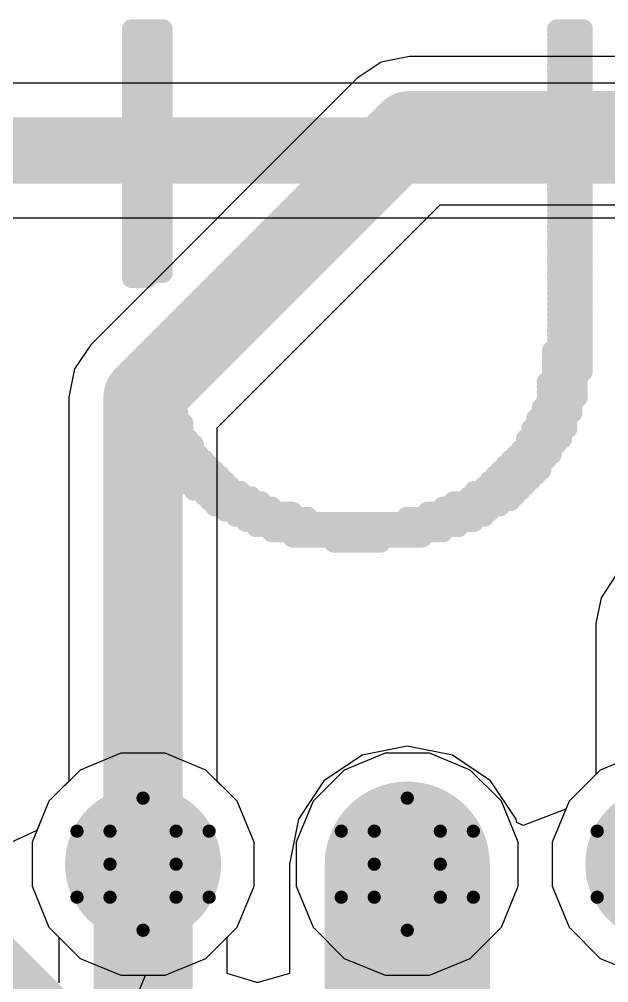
# Model space of a CAD drawing. Header units: inches. Extents: x -0.2 to 15.8, y 0 to 3.5.
# Drawn here: x 0.6359 to 0.7252, y 0.1061 to 0.2519 of the extents above; entities that cross this region are included whole.
import ezdxf

# ---------------------------------------------------------------- set-up
doc = ezdxf.new("R2010")
doc.units = ezdxf.units.IN
doc.header["$MEASUREMENT"] = 0
for name, color, linetype in [('Bottom Layer', 5, 'Continuous'), ('Bottom Overlay', 54, 'Continuous'), ('Drill Drawing', 1, 'Continuous'), ('Signal_1', 16, 'Continuous'), ('Signal_2', 76, 'Continuous'), ('Top Layer', 1, 'Continuous'), ('Via Holes', 16, 'Continuous')]:
    doc.layers.add(name, color=color, linetype=linetype)

msp = doc.modelspace()

# ---------------------------------------------------------------- hatches: boundary and pattern name
at = {"layer": 'Bottom Layer'}
h = msp.add_hatch(color=5, dxfattribs=at)
edge = h.paths.add_edge_path()
edge.add_arc((0.65467, 0.124), 0.01181, 0, 360)
h = msp.add_hatch(color=5, dxfattribs=at)
edge = h.paths.add_edge_path()
edge.add_arc((0.69467, 0.124), 0.01181, 0, 360)
h = msp.add_hatch(color=5, dxfattribs=at)
edge = h.paths.add_edge_path()
edge.add_arc((0.73342, 0.124), 0.01181, 0, 360)
at = {"layer": 'Signal_1'}
h = msp.add_hatch(color=16, dxfattribs=at)
edge = h.paths.add_edge_path()
edge.add_arc((0.65467, 0.124), 0.01181, 0, 360)
h = msp.add_hatch(color=16, dxfattribs=at)
edge = h.paths.add_edge_path()
edge.add_arc((0.69467, 0.124), 0.01181, 0, 360)
h = msp.add_hatch(color=16, dxfattribs=at)
edge = h.paths.add_edge_path()
edge.add_arc((0.73342, 0.124), 0.01181, 0, 360)
at = {"layer": 'Signal_2'}
h = msp.add_hatch(color=76, dxfattribs=at)
edge = h.paths.add_edge_path()
edge.add_arc((0.65467, 0.124), 0.01181, 0, 360)
h = msp.add_hatch(color=76, dxfattribs=at)
edge = h.paths.add_edge_path()
edge.add_arc((0.69467, 0.124), 0.01181, 0, 360)
h = msp.add_hatch(color=76, dxfattribs=at)
edge = h.paths.add_edge_path()
edge.add_arc((0.73342, 0.124), 0.01181, 0, 360)
at = {"layer": 'Top Layer'}
h = msp.add_hatch(color=1, dxfattribs=at)
edge = h.paths.add_edge_path()
edge.add_arc((0.65467, 0.124), 0.01181, 0, 360)
h = msp.add_hatch(color=1, dxfattribs=at)
edge = h.paths.add_edge_path()
edge.add_arc((0.69467, 0.124), 0.01181, 0, 360)
h = msp.add_hatch(color=1, dxfattribs=at)
edge = h.paths.add_edge_path()
edge.add_arc((0.73342, 0.124), 0.01181, 0, 360)
at = {"layer": 'Via Holes'}
h = msp.add_hatch(color=7, dxfattribs=at)
edge = h.paths.add_edge_path()
edge.add_arc((0.65467, 0.124), 0.00591, 0, 360)
h = msp.add_hatch(color=7, dxfattribs=at)
edge = h.paths.add_edge_path()
edge.add_arc((0.69467, 0.124), 0.00591, 0, 360)

# ---------------------------------------------------------------- linework, layer by layer
at = {"layer": 'Bottom Layer'}
for p, q in [((0.69071, 0.24536), (0.68707, 0.24293)), ((0.695, 0.24622), (0.69071, 0.24536)), ((1.14835, 0.24622), (0.695, 0.24622)), ((0.695, 0.24622), (0.695, 0.24622)), ((0.68707, 0.24293), (0.64674, 0.2026)), ((0.68707, 0.24293), (0.68707, 0.24293)), ((0.66588, 0.19002), (0.69965, 0.22378)), ((0.69965, 0.22378), (1.153, 0.22378)), ((0.64674, 0.2026), (0.64431, 0.19896)), ((0.64431, 0.19896), (0.64345, 0.19467)), ((0.64345, 0.19467), (0.64345, 0.19467)), ((0.64345, 0.19467), (0.64345, 0.13656)), ((0.66588, 0.13656), (0.66588, 0.19002)), ((0.69132, 0.14081), (0.68514, 0.13825)), ((0.69801, 0.14081), (0.69132, 0.14081)), ((0.70419, 0.13825), (0.69801, 0.14081)), ((0.73007, 0.14081), (0.72389, 0.13825)), ((0.68514, 0.13825), (0.68042, 0.13352)), ((0.70892, 0.13352), (0.70419, 0.13825)), ((0.72389, 0.13825), (0.71917, 0.13352)), ((0.64345, 0.13656), (0.64042, 0.13352)), ((0.66892, 0.13352), (0.66588, 0.13656)), ((0.64042, 0.13352), (0.63859, 0.12911)), ((0.67148, 0.12734), (0.66892, 0.13352)), ((0.68042, 0.13352), (0.67786, 0.12734)), ((0.71148, 0.12734), (0.70892, 0.13352)), ((0.71917, 0.13352), (0.71661, 0.12734)), ((0.63859, 0.12911), (0.634, 0.12698)), ((0.67148, 0.12066), (0.67148, 0.12734)), ((0.67786, 0.12734), (0.67786, 0.12066)), ((0.71148, 0.12066), (0.71148, 0.12734)), ((0.71661, 0.12734), (0.71661, 0.12066)), ((0.66892, 0.11448), (0.67148, 0.12066)), ((0.67786, 0.12066), (0.68042, 0.11448)), ((0.70892, 0.11448), (0.71148, 0.12066)), ((0.71661, 0.12066), (0.71917, 0.11448)), ((0.66419, 0.10975), (0.66892, 0.11448)), ((0.68042, 0.11448), (0.68514, 0.10975)), ((0.70419, 0.10975), (0.70892, 0.11448)), ((0.71917, 0.11448), (0.72389, 0.10975)), ((0.65801, 0.10719), (0.66419, 0.10975)), ((0.68514, 0.10975), (0.69132, 0.10719)), ((0.69801, 0.10719), (0.70419, 0.10975)), ((0.72389, 0.10975), (0.73007, 0.10719)), ((0.65299, 0.10219), (0.65506, 0.10719)), ((0.65506, 0.10719), (0.65801, 0.10719)), ((0.69132, 0.10719), (0.69801, 0.10719))]:
    msp.add_line(p, q, dxfattribs=at)
at = {"layer": 'Bottom Layer', "const_width": 0.012}
for points in [[(0.65467, 0.19467), (0.695, 0.235)], [(0.695, 0.235), (1.153, 0.235)], [(0.65467, 0.124), (0.65467, 0.19467)], [(0.61532, 0.124), (0.65332, 0.086)]]:
    msp.add_lwpolyline(points, dxfattribs=at)
at = {"layer": 'Bottom Layer', "const_width": 0.006}
for points in [[(0.692, 0.235, 1), (0.698, 0.235, 1)], [(0.692, 0.235, 1), (0.698, 0.235, 1)], [(0.65167, 0.19467, 1), (0.65767, 0.19467, 1)], [(0.65167, 0.19467, 1), (0.65767, 0.19467, 1)], [(0.65167, 0.124, 1), (0.65767, 0.124, 1)]]:
    msp.add_lwpolyline(points, format="xyb", close=True, dxfattribs=at)
at = {"layer": 'Bottom Overlay', "const_width": 0.003}
for points in [[(0.65296, 0.25036), (0.65767, 0.25036)], [(0.65296, 0.24957), (0.65767, 0.24957)], [(0.71734, 0.25036), (0.72126, 0.25036)], [(0.71734, 0.24957), (0.72126, 0.24957)], [(0.65296, 0.24879), (0.65767, 0.24879)], [(0.65296, 0.248), (0.65767, 0.248)], [(0.71734, 0.24879), (0.72126, 0.24879)], [(0.71734, 0.248), (0.72126, 0.248)], [(0.65296, 0.24721), (0.65767, 0.24721)], [(0.65296, 0.24643), (0.65767, 0.24643)], [(0.71734, 0.24721), (0.72126, 0.24721)], [(0.71734, 0.24643), (0.72126, 0.24643)], [(0.65296, 0.24564), (0.65767, 0.24564)], [(0.71734, 0.24564), (0.72126, 0.24564)], [(0.65296, 0.24486), (0.65767, 0.24486)], [(0.65296, 0.24407), (0.65767, 0.24407)], [(0.71734, 0.24486), (0.72126, 0.24486)], [(0.71734, 0.24407), (0.72126, 0.24407)], [(0.65296, 0.24329), (0.65767, 0.24329)], [(0.65296, 0.2425), (0.65767, 0.2425)], [(0.71734, 0.24329), (0.72126, 0.24329)], [(0.71734, 0.2425), (0.72126, 0.2425)], [(0.65296, 0.24172), (0.65767, 0.24172)], [(0.65296, 0.24093), (0.65767, 0.24093)], [(0.71734, 0.24172), (0.72126, 0.24172)], [(0.71734, 0.24093), (0.72126, 0.24093)], [(0.65296, 0.24015), (0.65767, 0.24015)], [(0.65296, 0.23936), (0.65767, 0.23936)], [(0.71734, 0.24015), (0.72126, 0.24015)], [(0.71734, 0.23936), (0.72126, 0.23936)], [(0.65296, 0.23858), (0.65767, 0.23858)], [(0.65296, 0.23779), (0.65767, 0.23779)], [(0.65296, 0.23701), (0.65767, 0.23701)], [(0.65296, 0.23622), (0.65767, 0.23622)], [(0.65296, 0.23544), (0.65767, 0.23544)], [(0.65296, 0.23465), (0.65767, 0.23465)], [(0.65296, 0.23387), (0.65767, 0.23387)], [(0.65296, 0.23308), (0.65767, 0.23308)], [(0.65296, 0.2323), (0.65767, 0.2323)], [(0.65296, 0.23151), (0.65767, 0.23151)], [(0.65296, 0.23073), (0.65767, 0.23073)], [(0.65296, 0.22994), (0.65767, 0.22994)], [(0.65296, 0.22916), (0.65767, 0.22916)], [(0.65296, 0.22837), (0.65767, 0.22837)], [(0.65296, 0.22759), (0.65767, 0.22759)], [(0.71734, 0.22837), (0.72126, 0.22837)], [(0.71734, 0.22759), (0.72126, 0.22759)], [(0.65296, 0.2268), (0.65767, 0.2268)], [(0.65296, 0.22602), (0.65767, 0.22602)], [(0.71734, 0.2268), (0.72126, 0.2268)], [(0.71734, 0.22602), (0.72126, 0.22602)], [(0.65296, 0.22523), (0.65767, 0.22523)], [(0.71734, 0.22523), (0.72126, 0.22523)], [(0.65296, 0.22445), (0.65767, 0.22445)], [(0.65296, 0.22366), (0.65767, 0.22366)], [(0.71734, 0.22445), (0.72126, 0.22445)], [(0.71734, 0.22366), (0.72126, 0.22366)], [(0.65296, 0.22288), (0.65767, 0.22288)], [(0.65296, 0.22209), (0.65767, 0.22209)], [(0.71734, 0.22288), (0.72126, 0.22288)], [(0.71734, 0.22209), (0.72126, 0.22209)], [(0.65296, 0.22131), (0.65767, 0.22131)], [(0.65296, 0.22052), (0.65767, 0.22052)], [(0.71734, 0.22131), (0.72126, 0.22131)], [(0.71734, 0.22052), (0.72126, 0.22052)], [(0.65296, 0.21974), (0.65767, 0.21974)], [(0.65296, 0.21895), (0.65767, 0.21895)], [(0.71734, 0.21974), (0.72126, 0.21974)], [(0.71734, 0.21895), (0.72126, 0.21895)], [(0.65296, 0.21817), (0.65767, 0.21817)], [(0.65296, 0.21738), (0.65767, 0.21738)], [(0.71734, 0.21817), (0.72126, 0.21817)], [(0.71734, 0.21738), (0.72126, 0.21738)], [(0.65296, 0.2166), (0.65767, 0.2166)], [(0.65296, 0.21581), (0.65767, 0.21581)], [(0.71734, 0.2166), (0.72126, 0.2166)], [(0.71734, 0.21581), (0.72126, 0.21581)], [(0.65296, 0.21503), (0.65767, 0.21503)], [(0.71734, 0.21503), (0.72126, 0.21503)], [(0.65296, 0.21424), (0.65767, 0.21424)], [(0.65296, 0.21346), (0.65767, 0.21346)], [(0.71734, 0.21424), (0.72126, 0.21424)], [(0.71734, 0.21346), (0.72126, 0.21346)], [(0.65296, 0.21267), (0.65532, 0.21267)], [(0.71734, 0.21267), (0.72126, 0.21267)], [(0.71734, 0.21189), (0.72126, 0.21189)], [(0.71734, 0.2111), (0.72126, 0.2111)], [(0.71734, 0.21032), (0.72126, 0.21032)], [(0.71734, 0.20953), (0.72126, 0.20953)], [(0.71734, 0.20875), (0.72126, 0.20875)], [(0.71734, 0.20796), (0.72126, 0.20796)], [(0.71734, 0.20718), (0.72126, 0.20718)], [(0.71734, 0.20639), (0.72126, 0.20639)], [(0.71734, 0.20561), (0.72126, 0.20561)], [(0.71734, 0.20482), (0.72126, 0.20482)], [(0.71734, 0.20404), (0.72126, 0.20404)], [(0.71734, 0.20325), (0.72126, 0.20325)], [(0.71655, 0.20168), (0.72126, 0.20168)], [(0.71734, 0.20247), (0.72126, 0.20247)], [(0.65532, 0.20011), (0.65767, 0.20011)], [(0.71655, 0.2009), (0.72126, 0.2009)], [(0.71655, 0.20011), (0.72126, 0.20011)], [(0.65375, 0.19933), (0.65767, 0.19933)], [(0.65375, 0.19854), (0.65767, 0.19854)], [(0.71655, 0.19933), (0.72126, 0.19933)], [(0.71655, 0.19854), (0.72126, 0.19854)], [(0.65375, 0.19776), (0.65846, 0.19776)], [(0.65375, 0.19697), (0.65846, 0.19697)], [(0.71577, 0.19697), (0.72048, 0.19697)], [(0.71655, 0.19776), (0.72048, 0.19776)], [(0.65375, 0.19619), (0.65846, 0.19619)], [(0.65453, 0.1954), (0.65846, 0.1954)], [(0.71577, 0.19619), (0.72048, 0.19619)], [(0.71577, 0.1954), (0.72048, 0.1954)], [(0.65453, 0.19462), (0.65924, 0.19462)], [(0.71577, 0.19462), (0.72048, 0.19462)], [(0.65453, 0.19383), (0.65924, 0.19383)], [(0.65453, 0.19305), (0.65924, 0.19305)], [(0.71498, 0.19305), (0.71969, 0.19305)], [(0.71577, 0.19383), (0.71969, 0.19383)], [(0.65532, 0.19226), (0.66003, 0.19226)], [(0.65532, 0.19148), (0.66003, 0.19148)], [(0.7142, 0.19148), (0.71891, 0.19148)], [(0.71498, 0.19226), (0.71969, 0.19226)], [(0.65532, 0.19069), (0.66081, 0.19069)], [(0.6561, 0.18991), (0.66081, 0.18991)], [(0.71341, 0.18991), (0.71891, 0.18991)], [(0.7142, 0.19069), (0.71891, 0.19069)], [(0.6561, 0.18912), (0.66081, 0.18912)], [(0.65689, 0.18834), (0.6616, 0.18834)], [(0.71263, 0.18834), (0.71812, 0.18834)], [(0.71341, 0.18912), (0.71812, 0.18912)], [(0.65689, 0.18755), (0.66238, 0.18755)], [(0.65767, 0.18677), (0.66238, 0.18677)], [(0.71184, 0.18677), (0.71655, 0.18677)], [(0.71263, 0.18755), (0.71734, 0.18755)], [(0.65846, 0.18598), (0.66317, 0.18598)], [(0.65846, 0.1852), (0.66395, 0.1852)], [(0.71027, 0.1852), (0.71577, 0.1852)], [(0.71106, 0.18598), (0.71655, 0.18598)], [(0.65924, 0.18441), (0.66474, 0.18441)], [(0.70949, 0.18441), (0.71498, 0.18441)], [(0.66003, 0.18363), (0.66552, 0.18363)], [(0.66081, 0.18284), (0.66631, 0.18284)], [(0.70792, 0.18284), (0.7142, 0.18284)], [(0.7087, 0.18363), (0.71498, 0.18363)], [(0.66081, 0.18206), (0.66709, 0.18206)], [(0.6616, 0.18127), (0.66788, 0.18127)], [(0.70635, 0.18127), (0.71263, 0.18127)], [(0.70713, 0.18206), (0.71341, 0.18206)], [(0.66238, 0.18049), (0.66945, 0.18049)], [(0.66395, 0.1797), (0.67102, 0.1797)], [(0.70399, 0.1797), (0.71106, 0.1797)], [(0.70478, 0.18049), (0.71184, 0.18049)], [(0.66474, 0.17892), (0.67259, 0.17892)], [(0.66552, 0.17813), (0.67416, 0.17813)], [(0.70007, 0.17813), (0.7087, 0.17813)], [(0.70164, 0.17892), (0.71027, 0.17892)], [(0.66709, 0.17735), (0.6773, 0.17735)], [(0.66866, 0.17656), (0.67965, 0.17656)], [(0.69457, 0.17656), (0.70635, 0.17656)], [(0.69771, 0.17735), (0.70713, 0.17735)], [(0.67023, 0.17578), (0.70478, 0.17578)], [(0.6718, 0.17499), (0.70242, 0.17499)], [(0.67416, 0.17421), (0.70007, 0.17421)], [(0.6773, 0.17342), (0.69693, 0.17342)], [(0.68358, 0.17264), (0.69065, 0.17264)]]:
    msp.add_lwpolyline(points, dxfattribs=at)
at = {"layer": 'Bottom Overlay', "const_width": 0.0015}
for points in [[(0.65221, 0.25036, 1), (0.65371, 0.25036, 1)], [(0.65221, 0.24957, 1), (0.65371, 0.24957, 1)], [(0.65692, 0.25036, 1), (0.65842, 0.25036, 1)], [(0.65692, 0.24957, 1), (0.65842, 0.24957, 1)], [(0.71659, 0.25036, 1), (0.71809, 0.25036, 1)], [(0.71659, 0.24957, 1), (0.71809, 0.24957, 1)], [(0.72051, 0.25036, 1), (0.72201, 0.25036, 1)], [(0.72051, 0.24957, 1), (0.72201, 0.24957, 1)], [(0.65221, 0.24879, 1), (0.65371, 0.24879, 1)], [(0.65221, 0.248, 1), (0.65371, 0.248, 1)], [(0.65692, 0.24879, 1), (0.65842, 0.24879, 1)], [(0.65692, 0.248, 1), (0.65842, 0.248, 1)], [(0.71659, 0.24879, 1), (0.71809, 0.24879, 1)], [(0.71659, 0.248, 1), (0.71809, 0.248, 1)], [(0.72051, 0.24879, 1), (0.72201, 0.24879, 1)], [(0.72051, 0.248, 1), (0.72201, 0.248, 1)], [(0.65221, 0.24721, 1), (0.65371, 0.24721, 1)], [(0.65221, 0.24643, 1), (0.65371, 0.24643, 1)], [(0.65692, 0.24721, 1), (0.65842, 0.24721, 1)], [(0.65692, 0.24643, 1), (0.65842, 0.24643, 1)], [(0.71659, 0.24721, 1), (0.71809, 0.24721, 1)], [(0.71659, 0.24643, 1), (0.71809, 0.24643, 1)], [(0.72051, 0.24721, 1), (0.72201, 0.24721, 1)], [(0.72051, 0.24643, 1), (0.72201, 0.24643, 1)], [(0.65221, 0.24564, 1), (0.65371, 0.24564, 1)], [(0.65692, 0.24564, 1), (0.65842, 0.24564, 1)], [(0.71659, 0.24564, 1), (0.71809, 0.24564, 1)], [(0.72051, 0.24564, 1), (0.72201, 0.24564, 1)], [(0.65221, 0.24486, 1), (0.65371, 0.24486, 1)], [(0.65221, 0.24407, 1), (0.65371, 0.24407, 1)], [(0.65692, 0.24486, 1), (0.65842, 0.24486, 1)], [(0.65692, 0.24407, 1), (0.65842, 0.24407, 1)], [(0.71659, 0.24486, 1), (0.71809, 0.24486, 1)], [(0.71659, 0.24407, 1), (0.71809, 0.24407, 1)], [(0.72051, 0.24486, 1), (0.72201, 0.24486, 1)], [(0.72051, 0.24407, 1), (0.72201, 0.24407, 1)], [(0.65221, 0.24329, 1), (0.65371, 0.24329, 1)], [(0.65221, 0.2425, 1), (0.65371, 0.2425, 1)], [(0.65692, 0.24329, 1), (0.65842, 0.24329, 1)], [(0.65692, 0.2425, 1), (0.65842, 0.2425, 1)], [(0.71659, 0.24329, 1), (0.71809, 0.24329, 1)], [(0.71659, 0.2425, 1), (0.71809, 0.2425, 1)], [(0.72051, 0.24329, 1), (0.72201, 0.24329, 1)], [(0.72051, 0.2425, 1), (0.72201, 0.2425, 1)], [(0.65221, 0.24172, 1), (0.65371, 0.24172, 1)], [(0.65221, 0.24093, 1), (0.65371, 0.24093, 1)], [(0.65692, 0.24172, 1), (0.65842, 0.24172, 1)], [(0.65692, 0.24093, 1), (0.65842, 0.24093, 1)], [(0.71659, 0.24172, 1), (0.71809, 0.24172, 1)], [(0.71659, 0.24093, 1), (0.71809, 0.24093, 1)], [(0.72051, 0.24172, 1), (0.72201, 0.24172, 1)], [(0.72051, 0.24093, 1), (0.72201, 0.24093, 1)], [(0.65221, 0.24015, 1), (0.65371, 0.24015, 1)], [(0.65221, 0.23936, 1), (0.65371, 0.23936, 1)], [(0.65692, 0.24015, 1), (0.65842, 0.24015, 1)], [(0.65692, 0.23936, 1), (0.65842, 0.23936, 1)], [(0.71659, 0.24015, 1), (0.71809, 0.24015, 1)], [(0.71659, 0.23936, 1), (0.71809, 0.23936, 1)], [(0.72051, 0.24015, 1), (0.72201, 0.24015, 1)], [(0.72051, 0.23936, 1), (0.72201, 0.23936, 1)], [(0.65221, 0.23858, 1), (0.65371, 0.23858, 1)], [(0.65221, 0.23779, 1), (0.65371, 0.23779, 1)], [(0.65692, 0.23858, 1), (0.65842, 0.23858, 1)], [(0.65692, 0.23779, 1), (0.65842, 0.23779, 1)], [(0.65221, 0.23701, 1), (0.65371, 0.23701, 1)], [(0.65221, 0.23622, 1), (0.65371, 0.23622, 1)], [(0.65692, 0.23701, 1), (0.65842, 0.23701, 1)], [(0.65692, 0.23622, 1), (0.65842, 0.23622, 1)], [(0.65221, 0.23544, 1), (0.65371, 0.23544, 1)], [(0.65692, 0.23544, 1), (0.65842, 0.23544, 1)], [(0.65221, 0.23465, 1), (0.65371, 0.23465, 1)], [(0.65221, 0.23387, 1), (0.65371, 0.23387, 1)], [(0.65692, 0.23465, 1), (0.65842, 0.23465, 1)], [(0.65692, 0.23387, 1), (0.65842, 0.23387, 1)], [(0.65221, 0.23308, 1), (0.65371, 0.23308, 1)], [(0.65221, 0.2323, 1), (0.65371, 0.2323, 1)], [(0.65692, 0.23308, 1), (0.65842, 0.23308, 1)], [(0.65692, 0.2323, 1), (0.65842, 0.2323, 1)], [(0.65221, 0.23151, 1), (0.65371, 0.23151, 1)], [(0.65221, 0.23073, 1), (0.65371, 0.23073, 1)], [(0.65692, 0.23151, 1), (0.65842, 0.23151, 1)], [(0.65692, 0.23073, 1), (0.65842, 0.23073, 1)], [(0.65221, 0.22994, 1), (0.65371, 0.22994, 1)], [(0.65221, 0.22916, 1), (0.65371, 0.22916, 1)], [(0.65692, 0.22994, 1), (0.65842, 0.22994, 1)], [(0.65692, 0.22916, 1), (0.65842, 0.22916, 1)], [(0.65221, 0.22837, 1), (0.65371, 0.22837, 1)], [(0.65221, 0.22759, 1), (0.65371, 0.22759, 1)], [(0.65692, 0.22837, 1), (0.65842, 0.22837, 1)], [(0.65692, 0.22759, 1), (0.65842, 0.22759, 1)], [(0.71659, 0.22837, 1), (0.71809, 0.22837, 1)], [(0.71659, 0.22759, 1), (0.71809, 0.22759, 1)], [(0.72051, 0.22837, 1), (0.72201, 0.22837, 1)], [(0.72051, 0.22759, 1), (0.72201, 0.22759, 1)], [(0.65221, 0.2268, 1), (0.65371, 0.2268, 1)], [(0.65221, 0.22602, 1), (0.65371, 0.22602, 1)], [(0.65692, 0.2268, 1), (0.65842, 0.2268, 1)], [(0.65692, 0.22602, 1), (0.65842, 0.22602, 1)], [(0.71659, 0.2268, 1), (0.71809, 0.2268, 1)], [(0.71659, 0.22602, 1), (0.71809, 0.22602, 1)], [(0.72051, 0.2268, 1), (0.72201, 0.2268, 1)], [(0.72051, 0.22602, 1), (0.72201, 0.22602, 1)], [(0.65221, 0.22523, 1), (0.65371, 0.22523, 1)], [(0.65692, 0.22523, 1), (0.65842, 0.22523, 1)], [(0.71659, 0.22523, 1), (0.71809, 0.22523, 1)], [(0.72051, 0.22523, 1), (0.72201, 0.22523, 1)], [(0.65221, 0.22445, 1), (0.65371, 0.22445, 1)], [(0.65221, 0.22366, 1), (0.65371, 0.22366, 1)], [(0.65692, 0.22445, 1), (0.65842, 0.22445, 1)], [(0.65692, 0.22366, 1), (0.65842, 0.22366, 1)], [(0.71659, 0.22445, 1), (0.71809, 0.22445, 1)], [(0.71659, 0.22366, 1), (0.71809, 0.22366, 1)], [(0.72051, 0.22445, 1), (0.72201, 0.22445, 1)], [(0.72051, 0.22366, 1), (0.72201, 0.22366, 1)], [(0.65221, 0.22288, 1), (0.65371, 0.22288, 1)], [(0.65221, 0.22209, 1), (0.65371, 0.22209, 1)], [(0.65692, 0.22288, 1), (0.65842, 0.22288, 1)], [(0.65692, 0.22209, 1), (0.65842, 0.22209, 1)], [(0.71659, 0.22288, 1), (0.71809, 0.22288, 1)], [(0.71659, 0.22209, 1), (0.71809, 0.22209, 1)], [(0.72051, 0.22288, 1), (0.72201, 0.22288, 1)], [(0.72051, 0.22209, 1), (0.72201, 0.22209, 1)], [(0.65221, 0.22131, 1), (0.65371, 0.22131, 1)], [(0.65221, 0.22052, 1), (0.65371, 0.22052, 1)], [(0.65692, 0.22131, 1), (0.65842, 0.22131, 1)], [(0.65692, 0.22052, 1), (0.65842, 0.22052, 1)], [(0.71659, 0.22131, 1), (0.71809, 0.22131, 1)], [(0.71659, 0.22052, 1), (0.71809, 0.22052, 1)], [(0.72051, 0.22131, 1), (0.72201, 0.22131, 1)], [(0.72051, 0.22052, 1), (0.72201, 0.22052, 1)], [(0.65221, 0.21974, 1), (0.65371, 0.21974, 1)], [(0.65221, 0.21895, 1), (0.65371, 0.21895, 1)], [(0.65692, 0.21974, 1), (0.65842, 0.21974, 1)], [(0.65692, 0.21895, 1), (0.65842, 0.21895, 1)], [(0.71659, 0.21974, 1), (0.71809, 0.21974, 1)], [(0.71659, 0.21895, 1), (0.71809, 0.21895, 1)], [(0.72051, 0.21974, 1), (0.72201, 0.21974, 1)], [(0.72051, 0.21895, 1), (0.72201, 0.21895, 1)], [(0.65221, 0.21817, 1), (0.65371, 0.21817, 1)], [(0.65221, 0.21738, 1), (0.65371, 0.21738, 1)], [(0.65692, 0.21817, 1), (0.65842, 0.21817, 1)], [(0.65692, 0.21738, 1), (0.65842, 0.21738, 1)], [(0.71659, 0.21817, 1), (0.71809, 0.21817, 1)], [(0.71659, 0.21738, 1), (0.71809, 0.21738, 1)], [(0.72051, 0.21817, 1), (0.72201, 0.21817, 1)], [(0.72051, 0.21738, 1), (0.72201, 0.21738, 1)], [(0.65221, 0.2166, 1), (0.65371, 0.2166, 1)], [(0.65221, 0.21581, 1), (0.65371, 0.21581, 1)], [(0.65692, 0.2166, 1), (0.65842, 0.2166, 1)], [(0.65692, 0.21581, 1), (0.65842, 0.21581, 1)], [(0.71659, 0.2166, 1), (0.71809, 0.2166, 1)], [(0.71659, 0.21581, 1), (0.71809, 0.21581, 1)], [(0.72051, 0.2166, 1), (0.72201, 0.2166, 1)], [(0.72051, 0.21581, 1), (0.72201, 0.21581, 1)], [(0.65221, 0.21503, 1), (0.65371, 0.21503, 1)], [(0.65692, 0.21503, 1), (0.65842, 0.21503, 1)], [(0.71659, 0.21503, 1), (0.71809, 0.21503, 1)], [(0.72051, 0.21503, 1), (0.72201, 0.21503, 1)], [(0.65221, 0.21424, 1), (0.65371, 0.21424, 1)], [(0.65221, 0.21346, 1), (0.65371, 0.21346, 1)], [(0.65692, 0.21424, 1), (0.65842, 0.21424, 1)], [(0.65692, 0.21346, 1), (0.65842, 0.21346, 1)], [(0.71659, 0.21424, 1), (0.71809, 0.21424, 1)], [(0.71659, 0.21346, 1), (0.71809, 0.21346, 1)], [(0.72051, 0.21424, 1), (0.72201, 0.21424, 1)], [(0.72051, 0.21346, 1), (0.72201, 0.21346, 1)], [(0.65221, 0.21267, 1), (0.65371, 0.21267, 1)], [(0.65457, 0.21267, 1), (0.65607, 0.21267, 1)], [(0.71659, 0.21267, 1), (0.71809, 0.21267, 1)], [(0.71659, 0.21189, 1), (0.71809, 0.21189, 1)], [(0.72051, 0.21267, 1), (0.72201, 0.21267, 1)], [(0.72051, 0.21189, 1), (0.72201, 0.21189, 1)], [(0.71659, 0.2111, 1), (0.71809, 0.2111, 1)], [(0.71659, 0.21032, 1), (0.71809, 0.21032, 1)], [(0.72051, 0.2111, 1), (0.72201, 0.2111, 1)], [(0.72051, 0.21032, 1), (0.72201, 0.21032, 1)], [(0.71659, 0.20953, 1), (0.71809, 0.20953, 1)], [(0.71659, 0.20875, 1), (0.71809, 0.20875, 1)], [(0.72051, 0.20953, 1), (0.72201, 0.20953, 1)], [(0.72051, 0.20875, 1), (0.72201, 0.20875, 1)], [(0.71659, 0.20796, 1), (0.71809, 0.20796, 1)], [(0.71659, 0.20718, 1), (0.71809, 0.20718, 1)], [(0.72051, 0.20796, 1), (0.72201, 0.20796, 1)], [(0.72051, 0.20718, 1), (0.72201, 0.20718, 1)], [(0.71659, 0.20639, 1), (0.71809, 0.20639, 1)], [(0.71659, 0.20561, 1), (0.71809, 0.20561, 1)], [(0.72051, 0.20639, 1), (0.72201, 0.20639, 1)], [(0.72051, 0.20561, 1), (0.72201, 0.20561, 1)], [(0.71659, 0.20482, 1), (0.71809, 0.20482, 1)], [(0.72051, 0.20482, 1), (0.72201, 0.20482, 1)], [(0.71659, 0.20404, 1), (0.71809, 0.20404, 1)], [(0.71659, 0.20325, 1), (0.71809, 0.20325, 1)], [(0.72051, 0.20404, 1), (0.72201, 0.20404, 1)], [(0.72051, 0.20325, 1), (0.72201, 0.20325, 1)], [(0.7158, 0.20168, 1), (0.7173, 0.20168, 1)], [(0.71659, 0.20247, 1), (0.71809, 0.20247, 1)], [(0.72051, 0.20247, 1), (0.72201, 0.20247, 1)], [(0.72051, 0.20168, 1), (0.72201, 0.20168, 1)], [(0.65457, 0.20011, 1), (0.65607, 0.20011, 1)], [(0.65692, 0.20011, 1), (0.65842, 0.20011, 1)], [(0.7158, 0.2009, 1), (0.7173, 0.2009, 1)], [(0.7158, 0.20011, 1), (0.7173, 0.20011, 1)], [(0.72051, 0.2009, 1), (0.72201, 0.2009, 1)], [(0.72051, 0.20011, 1), (0.72201, 0.20011, 1)], [(0.653, 0.19933, 1), (0.6545, 0.19933, 1)], [(0.653, 0.19854, 1), (0.6545, 0.19854, 1)], [(0.65692, 0.19933, 1), (0.65842, 0.19933, 1)], [(0.65692, 0.19854, 1), (0.65842, 0.19854, 1)], [(0.7158, 0.19933, 1), (0.7173, 0.19933, 1)], [(0.7158, 0.19854, 1), (0.7173, 0.19854, 1)], [(0.72051, 0.19933, 1), (0.72201, 0.19933, 1)], [(0.72051, 0.19854, 1), (0.72201, 0.19854, 1)], [(0.653, 0.19776, 1), (0.6545, 0.19776, 1)], [(0.653, 0.19697, 1), (0.6545, 0.19697, 1)], [(0.65771, 0.19776, 1), (0.65921, 0.19776, 1)], [(0.65771, 0.19697, 1), (0.65921, 0.19697, 1)], [(0.71502, 0.19697, 1), (0.71652, 0.19697, 1)], [(0.7158, 0.19776, 1), (0.7173, 0.19776, 1)], [(0.71973, 0.19776, 1), (0.72123, 0.19776, 1)], [(0.71973, 0.19697, 1), (0.72123, 0.19697, 1)], [(0.653, 0.19619, 1), (0.6545, 0.19619, 1)], [(0.65378, 0.1954, 1), (0.65528, 0.1954, 1)], [(0.65771, 0.19619, 1), (0.65921, 0.19619, 1)], [(0.65771, 0.1954, 1), (0.65921, 0.1954, 1)], [(0.71502, 0.19619, 1), (0.71652, 0.19619, 1)], [(0.71502, 0.1954, 1), (0.71652, 0.1954, 1)], [(0.71973, 0.19619, 1), (0.72123, 0.19619, 1)], [(0.71973, 0.1954, 1), (0.72123, 0.1954, 1)], [(0.65378, 0.19462, 1), (0.65528, 0.19462, 1)], [(0.65849, 0.19462, 1), (0.65999, 0.19462, 1)], [(0.71502, 0.19462, 1), (0.71652, 0.19462, 1)], [(0.71973, 0.19462, 1), (0.72123, 0.19462, 1)], [(0.65378, 0.19383, 1), (0.65528, 0.19383, 1)], [(0.65378, 0.19305, 1), (0.65528, 0.19305, 1)], [(0.65849, 0.19383, 1), (0.65999, 0.19383, 1)], [(0.65849, 0.19305, 1), (0.65999, 0.19305, 1)], [(0.71423, 0.19305, 1), (0.71573, 0.19305, 1)], [(0.71502, 0.19383, 1), (0.71652, 0.19383, 1)], [(0.71894, 0.19383, 1), (0.72044, 0.19383, 1)], [(0.71894, 0.19305, 1), (0.72044, 0.19305, 1)], [(0.65457, 0.19226, 1), (0.65607, 0.19226, 1)], [(0.65457, 0.19148, 1), (0.65607, 0.19148, 1)], [(0.65928, 0.19226, 1), (0.66078, 0.19226, 1)], [(0.65928, 0.19148, 1), (0.66078, 0.19148, 1)], [(0.71345, 0.19148, 1), (0.71495, 0.19148, 1)], [(0.71423, 0.19226, 1), (0.71573, 0.19226, 1)], [(0.71816, 0.19148, 1), (0.71966, 0.19148, 1)], [(0.71894, 0.19226, 1), (0.72044, 0.19226, 1)], [(0.65457, 0.19069, 1), (0.65607, 0.19069, 1)], [(0.65535, 0.18991, 1), (0.65685, 0.18991, 1)], [(0.66006, 0.19069, 1), (0.66156, 0.19069, 1)], [(0.66006, 0.18991, 1), (0.66156, 0.18991, 1)], [(0.71266, 0.18991, 1), (0.71416, 0.18991, 1)], [(0.71345, 0.19069, 1), (0.71495, 0.19069, 1)], [(0.71816, 0.19069, 1), (0.71966, 0.19069, 1)], [(0.71816, 0.18991, 1), (0.71966, 0.18991, 1)], [(0.65535, 0.18912, 1), (0.65685, 0.18912, 1)], [(0.65614, 0.18834, 1), (0.65764, 0.18834, 1)], [(0.66006, 0.18912, 1), (0.66156, 0.18912, 1)], [(0.66085, 0.18834, 1), (0.66235, 0.18834, 1)], [(0.71188, 0.18834, 1), (0.71338, 0.18834, 1)], [(0.71266, 0.18912, 1), (0.71416, 0.18912, 1)], [(0.71737, 0.18912, 1), (0.71887, 0.18912, 1)], [(0.71737, 0.18834, 1), (0.71887, 0.18834, 1)], [(0.65614, 0.18755, 1), (0.65764, 0.18755, 1)], [(0.65692, 0.18677, 1), (0.65842, 0.18677, 1)], [(0.66163, 0.18755, 1), (0.66313, 0.18755, 1)], [(0.66163, 0.18677, 1), (0.66313, 0.18677, 1)], [(0.71109, 0.18677, 1), (0.71259, 0.18677, 1)], [(0.71188, 0.18755, 1), (0.71338, 0.18755, 1)], [(0.7158, 0.18677, 1), (0.7173, 0.18677, 1)], [(0.71659, 0.18755, 1), (0.71809, 0.18755, 1)], [(0.65771, 0.18598, 1), (0.65921, 0.18598, 1)], [(0.65771, 0.1852, 1), (0.65921, 0.1852, 1)], [(0.66242, 0.18598, 1), (0.66392, 0.18598, 1)], [(0.6632, 0.1852, 1), (0.6647, 0.1852, 1)], [(0.70952, 0.1852, 1), (0.71102, 0.1852, 1)], [(0.71031, 0.18598, 1), (0.71181, 0.18598, 1)], [(0.71502, 0.1852, 1), (0.71652, 0.1852, 1)], [(0.7158, 0.18598, 1), (0.7173, 0.18598, 1)], [(0.65849, 0.18441, 1), (0.65999, 0.18441, 1)], [(0.66399, 0.18441, 1), (0.66549, 0.18441, 1)], [(0.70874, 0.18441, 1), (0.71024, 0.18441, 1)], [(0.71423, 0.18441, 1), (0.71573, 0.18441, 1)], [(0.65928, 0.18363, 1), (0.66078, 0.18363, 1)], [(0.66006, 0.18284, 1), (0.66156, 0.18284, 1)], [(0.66477, 0.18363, 1), (0.66627, 0.18363, 1)], [(0.66556, 0.18284, 1), (0.66706, 0.18284, 1)], [(0.70717, 0.18284, 1), (0.70867, 0.18284, 1)], [(0.70795, 0.18363, 1), (0.70945, 0.18363, 1)], [(0.71345, 0.18284, 1), (0.71495, 0.18284, 1)], [(0.71423, 0.18363, 1), (0.71573, 0.18363, 1)], [(0.66006, 0.18206, 1), (0.66156, 0.18206, 1)], [(0.66085, 0.18127, 1), (0.66235, 0.18127, 1)], [(0.66634, 0.18206, 1), (0.66784, 0.18206, 1)], [(0.66713, 0.18127, 1), (0.66863, 0.18127, 1)], [(0.7056, 0.18127, 1), (0.7071, 0.18127, 1)], [(0.70638, 0.18206, 1), (0.70788, 0.18206, 1)], [(0.71188, 0.18127, 1), (0.71338, 0.18127, 1)], [(0.71266, 0.18206, 1), (0.71416, 0.18206, 1)], [(0.66163, 0.18049, 1), (0.66313, 0.18049, 1)], [(0.6632, 0.1797, 1), (0.6647, 0.1797, 1)], [(0.6687, 0.18049, 1), (0.6702, 0.18049, 1)], [(0.67027, 0.1797, 1), (0.67177, 0.1797, 1)], [(0.70324, 0.1797, 1), (0.70474, 0.1797, 1)], [(0.70403, 0.18049, 1), (0.70553, 0.18049, 1)], [(0.71031, 0.1797, 1), (0.71181, 0.1797, 1)], [(0.71109, 0.18049, 1), (0.71259, 0.18049, 1)], [(0.66399, 0.17892, 1), (0.66549, 0.17892, 1)], [(0.66477, 0.17813, 1), (0.66627, 0.17813, 1)], [(0.67184, 0.17892, 1), (0.67334, 0.17892, 1)], [(0.67341, 0.17813, 1), (0.67491, 0.17813, 1)], [(0.69932, 0.17813, 1), (0.70082, 0.17813, 1)], [(0.70089, 0.17892, 1), (0.70239, 0.17892, 1)], [(0.70795, 0.17813, 1), (0.70945, 0.17813, 1)], [(0.70952, 0.17892, 1), (0.71102, 0.17892, 1)], [(0.66634, 0.17735, 1), (0.66784, 0.17735, 1)], [(0.66791, 0.17656, 1), (0.66941, 0.17656, 1)], [(0.67655, 0.17735, 1), (0.67805, 0.17735, 1)], [(0.6789, 0.17656, 1), (0.6804, 0.17656, 1)], [(0.69382, 0.17656, 1), (0.69532, 0.17656, 1)], [(0.69696, 0.17735, 1), (0.69846, 0.17735, 1)], [(0.7056, 0.17656, 1), (0.7071, 0.17656, 1)], [(0.70638, 0.17735, 1), (0.70788, 0.17735, 1)], [(0.66948, 0.17578, 1), (0.67098, 0.17578, 1)], [(0.67105, 0.17499, 1), (0.67255, 0.17499, 1)], [(0.70167, 0.17499, 1), (0.70317, 0.17499, 1)], [(0.70403, 0.17578, 1), (0.70553, 0.17578, 1)], [(0.67341, 0.17421, 1), (0.67491, 0.17421, 1)], [(0.69932, 0.17421, 1), (0.70082, 0.17421, 1)], [(0.67655, 0.17342, 1), (0.67805, 0.17342, 1)], [(0.68283, 0.17264, 1), (0.68433, 0.17264, 1)], [(0.6899, 0.17264, 1), (0.6914, 0.17264, 1)], [(0.69618, 0.17342, 1), (0.69768, 0.17342, 1)]]:
    msp.add_lwpolyline(points, format="xyb", close=True, dxfattribs=at)
at = {"layer": 'Drill Drawing', "const_width": 0.002}
for points in [[(0.64967, 0.129), (0.65467, 0.134)], [(0.65467, 0.134), (0.65967, 0.129)], [(0.68967, 0.129), (0.69467, 0.134)], [(0.69467, 0.134), (0.69967, 0.129)], [(0.64467, 0.129), (0.64967, 0.124)], [(0.64467, 0.129), (0.64967, 0.129)], [(0.65967, 0.129), (0.66467, 0.129)], [(0.65967, 0.124), (0.66467, 0.129)], [(0.68467, 0.129), (0.68967, 0.124)], [(0.68467, 0.129), (0.68967, 0.129)], [(0.69967, 0.129), (0.70467, 0.129)], [(0.69967, 0.124), (0.70467, 0.129)], [(0.72342, 0.129), (0.72842, 0.124)], [(0.72342, 0.129), (0.72842, 0.129)], [(0.64467, 0.119), (0.64967, 0.124)], [(0.65967, 0.124), (0.66467, 0.119)], [(0.68467, 0.119), (0.68967, 0.124)], [(0.69967, 0.124), (0.70467, 0.119)], [(0.72342, 0.119), (0.72842, 0.124)], [(0.64467, 0.119), (0.64967, 0.119)], [(0.64967, 0.119), (0.65467, 0.114)], [(0.65467, 0.114), (0.65967, 0.119)], [(0.65967, 0.119), (0.66467, 0.119)], [(0.68467, 0.119), (0.68967, 0.119)], [(0.68967, 0.119), (0.69467, 0.114)], [(0.69467, 0.114), (0.69967, 0.119)], [(0.69967, 0.119), (0.70467, 0.119)], [(0.72342, 0.119), (0.72842, 0.119)]]:
    msp.add_lwpolyline(points, dxfattribs=at)
at = {"layer": 'Drill Drawing', "const_width": 0.001}
for points in [[(0.65417, 0.134, 1), (0.65517, 0.134, 1)], [(0.65417, 0.134, 1), (0.65517, 0.134, 1)], [(0.69417, 0.134, 1), (0.69517, 0.134, 1)], [(0.69417, 0.134, 1), (0.69517, 0.134, 1)], [(0.64417, 0.129, 1), (0.64517, 0.129, 1)], [(0.64417, 0.129, 1), (0.64517, 0.129, 1)], [(0.64917, 0.129, 1), (0.65017, 0.129, 1)], [(0.64917, 0.129, 1), (0.65017, 0.129, 1)], [(0.65917, 0.129, 1), (0.66017, 0.129, 1)], [(0.65917, 0.129, 1), (0.66017, 0.129, 1)], [(0.66417, 0.129, 1), (0.66517, 0.129, 1)], [(0.66417, 0.129, 1), (0.66517, 0.129, 1)], [(0.68417, 0.129, 1), (0.68517, 0.129, 1)], [(0.68417, 0.129, 1), (0.68517, 0.129, 1)], [(0.68917, 0.129, 1), (0.69017, 0.129, 1)], [(0.68917, 0.129, 1), (0.69017, 0.129, 1)], [(0.69917, 0.129, 1), (0.70017, 0.129, 1)], [(0.69917, 0.129, 1), (0.70017, 0.129, 1)], [(0.70417, 0.129, 1), (0.70517, 0.129, 1)], [(0.70417, 0.129, 1), (0.70517, 0.129, 1)], [(0.72292, 0.129, 1), (0.72392, 0.129, 1)], [(0.72292, 0.129, 1), (0.72392, 0.129, 1)], [(0.64917, 0.124, 1), (0.65017, 0.124, 1)], [(0.64917, 0.124, 1), (0.65017, 0.124, 1)], [(0.65917, 0.124, 1), (0.66017, 0.124, 1)], [(0.65917, 0.124, 1), (0.66017, 0.124, 1)], [(0.68917, 0.124, 1), (0.69017, 0.124, 1)], [(0.68917, 0.124, 1), (0.69017, 0.124, 1)], [(0.69917, 0.124, 1), (0.70017, 0.124, 1)], [(0.69917, 0.124, 1), (0.70017, 0.124, 1)], [(0.64417, 0.119, 1), (0.64517, 0.119, 1)], [(0.64417, 0.119, 1), (0.64517, 0.119, 1)], [(0.64917, 0.119, 1), (0.65017, 0.119, 1)], [(0.64917, 0.119, 1), (0.65017, 0.119, 1)], [(0.65917, 0.119, 1), (0.66017, 0.119, 1)], [(0.65917, 0.119, 1), (0.66017, 0.119, 1)], [(0.66417, 0.119, 1), (0.66517, 0.119, 1)], [(0.66417, 0.119, 1), (0.66517, 0.119, 1)], [(0.68417, 0.119, 1), (0.68517, 0.119, 1)], [(0.68417, 0.119, 1), (0.68517, 0.119, 1)], [(0.68917, 0.119, 1), (0.69017, 0.119, 1)], [(0.68917, 0.119, 1), (0.69017, 0.119, 1)], [(0.69917, 0.119, 1), (0.70017, 0.119, 1)], [(0.69917, 0.119, 1), (0.70017, 0.119, 1)], [(0.70417, 0.119, 1), (0.70517, 0.119, 1)], [(0.70417, 0.119, 1), (0.70517, 0.119, 1)], [(0.72292, 0.119, 1), (0.72392, 0.119, 1)], [(0.72292, 0.119, 1), (0.72392, 0.119, 1)], [(0.65417, 0.114, 1), (0.65517, 0.114, 1)], [(0.65417, 0.114, 1), (0.65517, 0.114, 1)], [(0.69417, 0.114, 1), (0.69517, 0.114, 1)], [(0.69417, 0.114, 1), (0.69517, 0.114, 1)]]:
    msp.add_lwpolyline(points, format="xyb", close=True, dxfattribs=at)
at = {"layer": 'Signal_1'}
for p, q in [((0.72621, 0.16763), (0.724, 0.16432)), ((0.724, 0.16432), (0.72322, 0.16042)), ((0.72322, 0.16042), (0.72322, 0.13758)), ((0.65132, 0.14081), (0.64514, 0.13825)), ((0.65801, 0.14081), (0.65132, 0.14081)), ((0.66419, 0.13825), (0.65801, 0.14081)), ((0.64514, 0.13825), (0.64042, 0.13352)), ((0.66892, 0.13352), (0.66419, 0.13825)), ((0.72322, 0.13758), (0.71917, 0.13352)), ((0.64042, 0.13352), (0.63786, 0.12734)), ((0.67148, 0.12734), (0.66892, 0.13352)), ((0.71917, 0.13352), (0.71661, 0.12734)), ((0.63786, 0.12734), (0.63786, 0.12066)), ((0.67148, 0.12066), (0.67148, 0.12734)), ((0.71661, 0.12734), (0.71661, 0.12066)), ((0.63786, 0.12066), (0.64042, 0.11448)), ((0.66892, 0.11448), (0.67148, 0.12066)), ((0.71661, 0.12066), (0.71917, 0.11448)), ((0.64042, 0.11448), (0.64514, 0.10975)), ((0.66419, 0.10975), (0.66892, 0.11448)), ((0.71917, 0.11448), (0.72389, 0.10975)), ((0.64514, 0.10975), (0.65132, 0.10719)), ((0.65801, 0.10719), (0.66419, 0.10975)), ((0.72389, 0.10975), (0.73007, 0.10719)), ((0.65132, 0.10719), (0.65801, 0.10719))]:
    msp.add_line(p, q, dxfattribs=at)
at = {"layer": 'Signal_2'}
for p, q in [((0.84178, 0.2422), (0.34, 0.2422)), ((0.34422, 0.2218), (0.846, 0.2218)), ((0.65132, 0.14081), (0.64514, 0.13825)), ((0.65801, 0.14081), (0.65132, 0.14081)), ((0.66419, 0.13825), (0.65801, 0.14081)), ((0.73007, 0.14081), (0.72389, 0.13825)), ((0.64514, 0.13825), (0.64042, 0.13352)), ((0.66892, 0.13352), (0.66419, 0.13825)), ((0.72389, 0.13825), (0.71917, 0.13352)), ((0.64042, 0.13352), (0.63786, 0.12734)), ((0.67148, 0.12734), (0.66892, 0.13352)), ((0.71917, 0.13352), (0.71661, 0.12734)), ((0.63786, 0.12734), (0.63786, 0.12066)), ((0.67148, 0.12066), (0.67148, 0.12734)), ((0.71661, 0.12734), (0.71661, 0.12066)), ((0.63786, 0.12066), (0.64042, 0.11448)), ((0.66892, 0.11448), (0.67148, 0.12066)), ((0.71661, 0.12066), (0.71917, 0.11448)), ((0.64042, 0.11448), (0.64514, 0.10975)), ((0.66419, 0.10975), (0.66892, 0.11448)), ((0.71917, 0.11448), (0.72389, 0.10975)), ((0.64514, 0.10975), (0.65132, 0.10719)), ((0.65801, 0.10719), (0.66419, 0.10975)), ((0.72389, 0.10975), (0.73007, 0.10719)), ((0.65132, 0.10719), (0.65801, 0.10719))]:
    msp.add_line(p, q, dxfattribs=at)
at = {"layer": 'Signal_2', "const_width": 0.01}
msp.add_lwpolyline([(0.34, 0.232), (0.846, 0.232)], dxfattribs=at)
at = {"layer": 'Top Layer'}
for p, q in [((0.69467, 0.14184), (0.68784, 0.14048)), ((0.7015, 0.14048), (0.69467, 0.14184)), ((0.65132, 0.14081), (0.64514, 0.13825)), ((0.65801, 0.14081), (0.65132, 0.14081)), ((0.66419, 0.13825), (0.65801, 0.14081)), ((0.68784, 0.14048), (0.68205, 0.13662)), ((0.70728, 0.13662), (0.7015, 0.14048)), ((0.73007, 0.14081), (0.72389, 0.13825)), ((0.64514, 0.13825), (0.64042, 0.13352)), ((0.66892, 0.13352), (0.66419, 0.13825)), ((0.72389, 0.13825), (0.71917, 0.13352)), ((0.68205, 0.13662), (0.67818, 0.13083)), ((0.71115, 0.13083), (0.70728, 0.13662)), ((0.64042, 0.13352), (0.63786, 0.12734)), ((0.67148, 0.12734), (0.66892, 0.13352)), ((0.71917, 0.13352), (0.71866, 0.1323)), ((0.71866, 0.1323), (0.71223, 0.12983)), ((0.67818, 0.13083), (0.67682, 0.124)), ((0.71126, 0.13029), (0.71115, 0.13083)), ((0.71223, 0.12983), (0.71126, 0.13029)), ((0.63786, 0.12734), (0.63786, 0.12066)), ((0.67148, 0.12066), (0.67148, 0.12734)), ((0.67682, 0.124), (0.67682, 0.10746)), ((0.63786, 0.12066), (0.64042, 0.11448)), ((0.66892, 0.11448), (0.67148, 0.12066)), ((0.64042, 0.11448), (0.64192, 0.11297)), ((0.66741, 0.11297), (0.66892, 0.11448)), ((0.64192, 0.11297), (0.64192, 0.10603)), ((0.66741, 0.10745), (0.66741, 0.11297)), ((0.67189, 0.1061), (0.66741, 0.10745)), ((0.67682, 0.10746), (0.67209, 0.10609)), ((0.67209, 0.10609), (0.67189, 0.1061))]:
    msp.add_line(p, q, dxfattribs=at)
for points, const_width in [([(0.69467, 0.06097), (0.69467, 0.124)], 0.025), ([(0.65467, 0.06032), (0.65467, 0.125)], 0.015)]:
    msp.add_lwpolyline(points, dxfattribs=dict(at, const_width=const_width))
for points, const_width in [([(0.68842, 0.124, 1), (0.70092, 0.124, 1)], 0.0125), ([(0.65092, 0.125, 1), (0.65842, 0.125, 1)], 0.0075)]:
    msp.add_lwpolyline(points, format="xyb", close=True, dxfattribs=dict(at, const_width=const_width))

doc.saveas('drawing.dxf')
